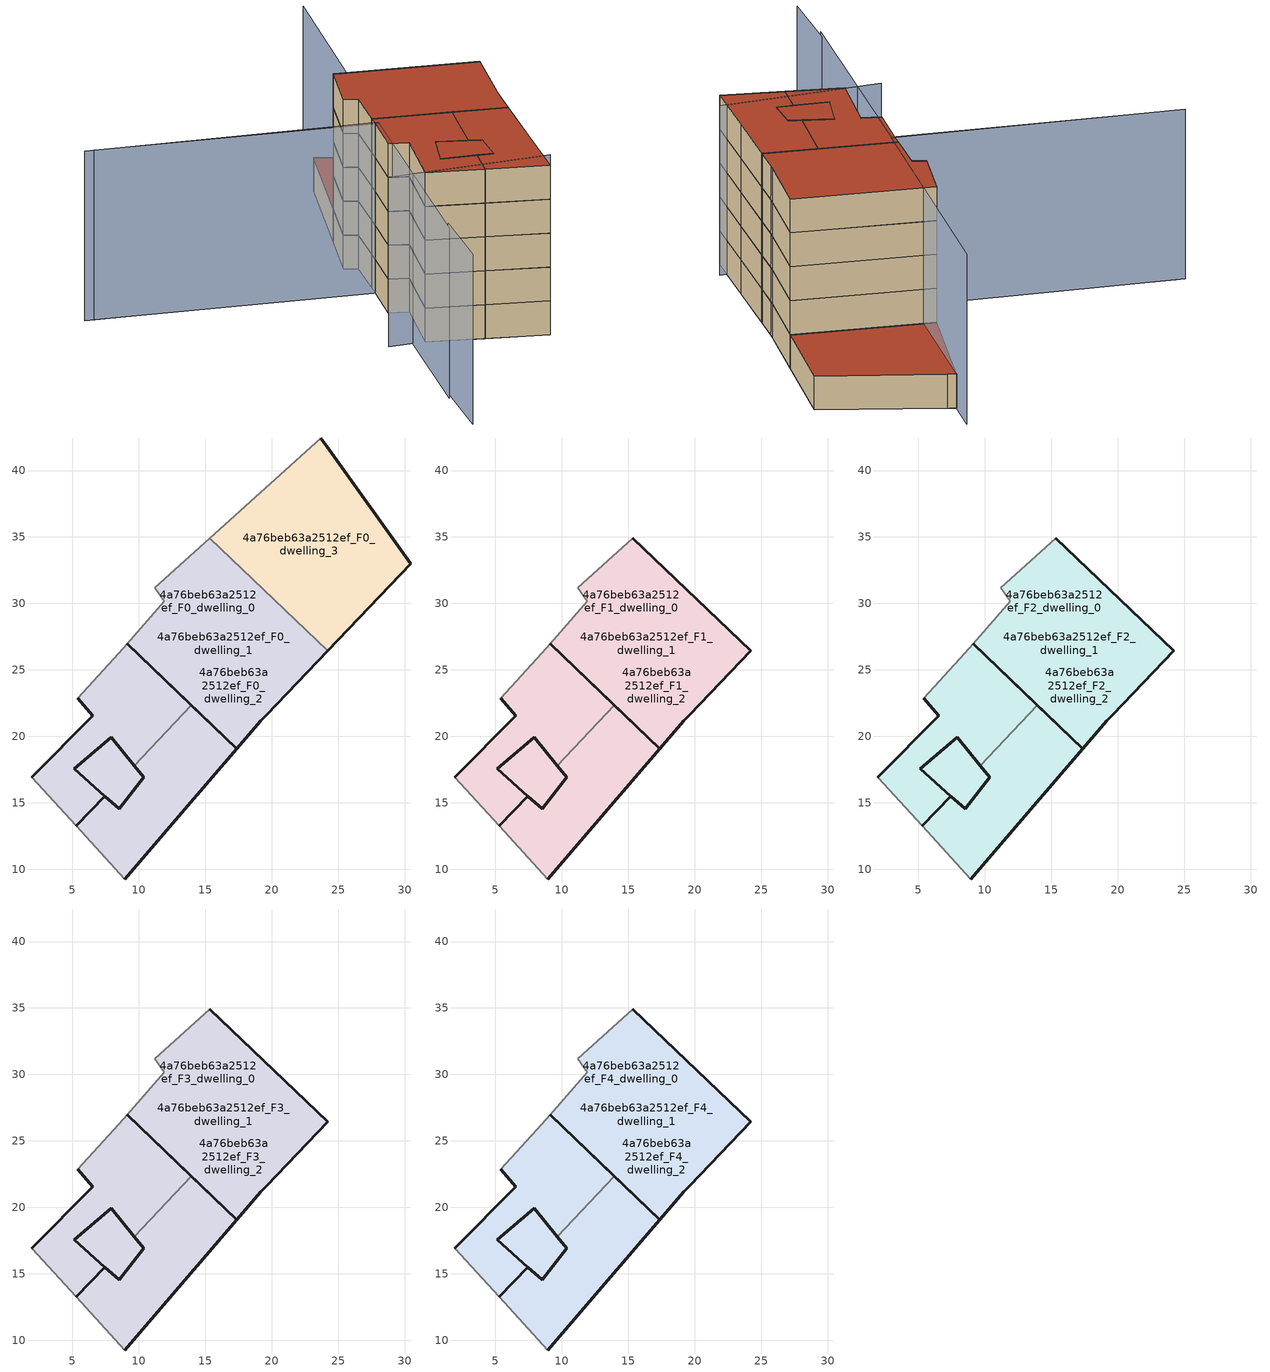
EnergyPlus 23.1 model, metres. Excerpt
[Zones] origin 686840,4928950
4a76beb63a2512ef_F0_dwelling_0
 floor ground (EU_floor_Construction): 19.62,21.62 24.21,26.42 15.34,34.9 11.22,31.17 11.92,30.16 9.12,26.96 13.97,22.33 17.38,19.07 19.19,21.17 z0; 9.65,17.8 13.97,22.33 9.12,26.96 8.51,26.26 5.41,22.87 6.55,21.54 1.96,16.91 5.3,13.26 7.45,15.51 5.14,17.57 7.93,19.92 z0
 wall outside (EU_wall_Construction): 9.12,26.96 13.97,22.33 / 9.65,17.8 7.93,19.92 5.14,17.57 7.45,15.51 5.3,13.26 / 1.96,16.91 6.55,21.54 5.41,22.87 z0:3
 wall adiabatic (EU_wall_Construction): 5.41,22.87 8.51,26.26 9.12,26.96 / 5.3,13.26 1.96,16.91 z0:3
 wall to 4a76beb63a2512ef_F0_dwelling_1 (EU_wall_Construction): 13.97,22.33 9.65,17.8 z0:3
4a76beb63a2512ef_F0_dwelling_1
 floor ground (EU_floor_Construction): 19.62,21.62 24.21,26.42 15.34,34.9 11.22,31.17 11.92,30.16 9.12,26.96 13.97,22.33 17.38,19.07 19.19,21.17 z0; 13.25,14.26 17.38,19.07 13.97,22.33 9.65,17.8 10.37,16.91 8.53,14.54 7.45,15.51 5.3,13.26 8.96,9.27 z0
 wall outside (EU_wall_Construction): 13.97,22.33 17.38,19.07 13.25,14.26 8.96,9.27 / 5.3,13.26 7.45,15.51 8.53,14.54 10.37,16.91 9.65,17.8 z0:3
 wall adiabatic (EU_wall_Construction): 8.96,9.27 5.3,13.26 z0:3
4a76beb63a2512ef_F0_dwelling_2
 floor ground (EU_floor_Construction): 19.62,21.62 24.21,26.42 15.34,34.9 11.22,31.17 11.92,30.16 9.12,26.96 13.97,22.33 17.38,19.07 19.19,21.17 z0; 9.65,17.8 13.97,22.33 9.12,26.96 8.51,26.26 5.41,22.87 6.55,21.54 1.96,16.91 5.3,13.26 7.45,15.51 5.14,17.57 7.93,19.92 z0; 8.53,14.54 10.37,16.91 9.65,17.8 7.93,19.92 5.14,17.57 7.45,15.51 z0; 13.25,14.26 17.38,19.07 13.97,22.33 9.65,17.8 10.37,16.91 8.53,14.54 7.45,15.51 5.3,13.26 8.96,9.27 z0
 wall outside (EU_wall_Construction): 24.21,26.42 19.62,21.62 19.19,21.17 17.38,19.07 9.12,26.96 z0:3
 wall adiabatic (EU_wall_Construction): 9.12,26.96 11.92,30.16 11.22,31.17 15.34,34.9 z0:3
 wall to 4a76beb63a2512ef_F0_dwelling_3 (EU_wall_Construction): 15.34,34.9 24.21,26.42 z0:3
4a76beb63a2512ef_F0_dwelling_3
 floor ground (EU_floor_Construction): 24.21,26.42 30.46,32.97 24.13,41.82 23.68,42.45 15.34,34.9 z0
 wall outside (EU_wall_Construction): 23.68,42.45 24.13,41.82 30.46,32.97 24.21,26.42 z0:3
 wall adiabatic (EU_wall_Construction): 15.34,34.9 23.68,42.45 z0:3
 roof outside (EU_roof_Construction): 24.13,41.82 30.46,32.97 24.21,26.42 15.34,34.9 23.68,42.45 z3
4a76beb63a2512ef_F1_dwelling_0
 floor outside (EU_floor_Construction): 9.65,17.8 13.97,22.33 9.12,26.96 8.51,26.26 5.41,22.87 6.55,21.54 1.96,16.91 5.3,13.26 7.45,15.51 5.14,17.57 7.93,19.92 z3; 19.62,21.62 24.21,26.42 15.34,34.9 11.22,31.17 11.92,30.16 9.12,26.96 13.97,22.33 17.38,19.07 19.19,21.17 z3
 wall outside (EU_wall_Construction): 9.12,26.96 13.97,22.33 / 9.65,17.8 7.93,19.92 5.14,17.57 7.45,15.51 5.3,13.26 / 1.96,16.91 6.55,21.54 5.41,22.87 z3:6
 wall adiabatic (EU_wall_Construction): 5.41,22.87 8.51,26.26 9.12,26.96 / 5.3,13.26 1.96,16.91 z3:6
 wall to 4a76beb63a2512ef_F1_dwelling_1 (EU_wall_Construction): 13.97,22.33 9.65,17.8 z3:6
4a76beb63a2512ef_F1_dwelling_1
 floor to 4a76beb63a2512ef_F0_dwelling_1 (EU_floor_Construction): 13.25,14.26 17.38,19.07 13.97,22.33 9.65,17.8 10.37,16.91 8.53,14.54 7.45,15.51 5.3,13.26 8.96,9.27 z3; 19.62,21.62 24.21,26.42 15.34,34.9 11.22,31.17 11.92,30.16 9.12,26.96 13.97,22.33 17.38,19.07 19.19,21.17 z3
 wall outside (EU_wall_Construction): 13.97,22.33 17.38,19.07 13.25,14.26 8.96,9.27 / 5.3,13.26 7.45,15.51 8.53,14.54 10.37,16.91 9.65,17.8 z3:6
 wall adiabatic (EU_wall_Construction): 8.96,9.27 5.3,13.26 z3:6
4a76beb63a2512ef_F1_dwelling_2
 floor outside (EU_floor_Construction): 13.25,14.26 17.38,19.07 13.97,22.33 9.65,17.8 10.37,16.91 8.53,14.54 7.45,15.51 5.3,13.26 8.96,9.27 z3
 floor to 4a76beb63a2512ef_F0_dwelling_2 (EU_floor_Construction): 19.62,21.62 24.21,26.42 15.34,34.9 11.22,31.17 11.92,30.16 9.12,26.96 13.97,22.33 17.38,19.07 19.19,21.17 z3; 8.53,14.54 10.37,16.91 9.65,17.8 7.93,19.92 5.14,17.57 7.45,15.51 z3; 9.65,17.8 13.97,22.33 9.12,26.96 8.51,26.26 5.41,22.87 6.55,21.54 1.96,16.91 5.3,13.26 7.45,15.51 5.14,17.57 7.93,19.92 z3
 wall outside (EU_wall_Construction): 15.34,34.9 24.21,26.42 19.62,21.62 19.19,21.17 17.38,19.07 9.12,26.96 z3:6
 wall adiabatic (EU_wall_Construction): 9.12,26.96 11.92,30.16 11.22,31.17 15.34,34.9 z3:6
4a76beb63a2512ef_F2_dwelling_0
 floor outside (EU_floor_Construction): 9.65,17.8 13.97,22.33 9.12,26.96 8.51,26.26 5.41,22.87 6.55,21.54 1.96,16.91 5.3,13.26 7.45,15.51 5.14,17.57 7.93,19.92 z6; 19.62,21.62 24.21,26.42 15.34,34.9 11.22,31.17 11.92,30.16 9.12,26.96 13.97,22.33 17.38,19.07 19.19,21.17 z6
 wall outside (EU_wall_Construction): 9.12,26.96 13.97,22.33 / 9.65,17.8 7.93,19.92 5.14,17.57 7.45,15.51 5.3,13.26 / 1.96,16.91 6.55,21.54 5.41,22.87 z6:9
 wall adiabatic (EU_wall_Construction): 5.41,22.87 8.51,26.26 9.12,26.96 / 5.3,13.26 1.96,16.91 z6:9
 wall to 4a76beb63a2512ef_F2_dwelling_1 (EU_wall_Construction): 13.97,22.33 9.65,17.8 z6:9
4a76beb63a2512ef_F2_dwelling_1
 floor to 4a76beb63a2512ef_F1_dwelling_1 (EU_floor_Construction): 13.25,14.26 17.38,19.07 13.97,22.33 9.65,17.8 10.37,16.91 8.53,14.54 7.45,15.51 5.3,13.26 8.96,9.27 z6; 19.62,21.62 24.21,26.42 15.34,34.9 11.22,31.17 11.92,30.16 9.12,26.96 13.97,22.33 17.38,19.07 19.19,21.17 z6
 wall outside (EU_wall_Construction): 13.97,22.33 17.38,19.07 13.25,14.26 8.96,9.27 / 5.3,13.26 7.45,15.51 8.53,14.54 10.37,16.91 9.65,17.8 z6:9
 wall adiabatic (EU_wall_Construction): 8.96,9.27 5.3,13.26 z6:9
4a76beb63a2512ef_F2_dwelling_2
 floor outside (EU_floor_Construction): 13.25,14.26 17.38,19.07 13.97,22.33 9.65,17.8 10.37,16.91 8.53,14.54 7.45,15.51 5.3,13.26 8.96,9.27 z6
 floor to 4a76beb63a2512ef_F1_dwelling_2 (EU_floor_Construction): 19.62,21.62 24.21,26.42 15.34,34.9 11.22,31.17 11.92,30.16 9.12,26.96 13.97,22.33 17.38,19.07 19.19,21.17 z6; 8.53,14.54 10.37,16.91 9.65,17.8 7.93,19.92 5.14,17.57 7.45,15.51 z6; 9.65,17.8 13.97,22.33 9.12,26.96 8.51,26.26 5.41,22.87 6.55,21.54 1.96,16.91 5.3,13.26 7.45,15.51 5.14,17.57 7.93,19.92 z6
 wall outside (EU_wall_Construction): 15.34,34.9 24.21,26.42 19.62,21.62 19.19,21.17 17.38,19.07 9.12,26.96 z6:9
 wall adiabatic (EU_wall_Construction): 9.12,26.96 11.92,30.16 11.22,31.17 15.34,34.9 z6:9
4a76beb63a2512ef_F3_dwelling_0
 floor outside (EU_floor_Construction): 9.65,17.8 13.97,22.33 9.12,26.96 8.51,26.26 5.41,22.87 6.55,21.54 1.96,16.91 5.3,13.26 7.45,15.51 5.14,17.57 7.93,19.92 z9; 19.62,21.62 24.21,26.42 15.34,34.9 11.22,31.17 11.92,30.16 9.12,26.96 13.97,22.33 17.38,19.07 19.19,21.17 z9
 wall outside (EU_wall_Construction): 9.12,26.96 13.97,22.33 / 9.65,17.8 7.93,19.92 5.14,17.57 7.45,15.51 5.3,13.26 / 1.96,16.91 6.55,21.54 5.41,22.87 z9:12
 wall adiabatic (EU_wall_Construction): 5.41,22.87 8.51,26.26 9.12,26.96 / 5.3,13.26 1.96,16.91 z9:12
 wall to 4a76beb63a2512ef_F3_dwelling_1 (EU_wall_Construction): 13.97,22.33 9.65,17.8 z9:12
4a76beb63a2512ef_F3_dwelling_1
 floor to 4a76beb63a2512ef_F2_dwelling_1 (EU_floor_Construction): 13.25,14.26 17.38,19.07 13.97,22.33 9.65,17.8 10.37,16.91 8.53,14.54 7.45,15.51 5.3,13.26 8.96,9.27 z9; 19.62,21.62 24.21,26.42 15.34,34.9 11.22,31.17 11.92,30.16 9.12,26.96 13.97,22.33 17.38,19.07 19.19,21.17 z9
 wall outside (EU_wall_Construction): 13.97,22.33 17.38,19.07 13.25,14.26 8.96,9.27 / 5.3,13.26 7.45,15.51 8.53,14.54 10.37,16.91 9.65,17.8 z9:12
 wall adiabatic (EU_wall_Construction): 8.96,9.27 5.3,13.26 z9:12
4a76beb63a2512ef_F3_dwelling_2
 floor outside (EU_floor_Construction): 13.25,14.26 17.38,19.07 13.97,22.33 9.65,17.8 10.37,16.91 8.53,14.54 7.45,15.51 5.3,13.26 8.96,9.27 z9
 floor to 4a76beb63a2512ef_F2_dwelling_2 (EU_floor_Construction): 19.62,21.62 24.21,26.42 15.34,34.9 11.22,31.17 11.92,30.16 9.12,26.96 13.97,22.33 17.38,19.07 19.19,21.17 z9; 8.53,14.54 10.37,16.91 9.65,17.8 7.93,19.92 5.14,17.57 7.45,15.51 z9; 9.65,17.8 13.97,22.33 9.12,26.96 8.51,26.26 5.41,22.87 6.55,21.54 1.96,16.91 5.3,13.26 7.45,15.51 5.14,17.57 7.93,19.92 z9
 wall outside (EU_wall_Construction): 15.34,34.9 24.21,26.42 19.62,21.62 19.19,21.17 17.38,19.07 9.12,26.96 z9:12
 wall adiabatic (EU_wall_Construction): 9.12,26.96 11.92,30.16 11.22,31.17 15.34,34.9 z9:12
4a76beb63a2512ef_F4_dwelling_0
 floor outside (EU_floor_Construction): 9.65,17.8 13.97,22.33 9.12,26.96 8.51,26.26 5.41,22.87 6.55,21.54 1.96,16.91 5.3,13.26 7.45,15.51 5.14,17.57 7.93,19.92 z12; 19.62,21.62 24.21,26.42 15.34,34.9 11.22,31.17 11.92,30.16 9.12,26.96 13.97,22.33 17.38,19.07 19.19,21.17 z12
 wall outside (EU_wall_Construction): 9.12,26.96 13.97,22.33 / 9.65,17.8 7.93,19.92 5.14,17.57 7.45,15.51 5.3,13.26 / 1.96,16.91 6.55,21.54 5.41,22.87 z12:15
 wall adiabatic (EU_wall_Construction): 5.41,22.87 8.51,26.26 9.12,26.96 / 5.3,13.26 1.96,16.91 z12:15
 wall to 4a76beb63a2512ef_F4_dwelling_1 (EU_wall_Construction): 13.97,22.33 9.65,17.8 z12:15
 roof outside (EU_roof_Construction): 13.97,22.33 9.65,17.8 7.93,19.92 5.14,17.57 7.45,15.51 5.3,13.26 1.96,16.91 6.55,21.54 5.41,22.87 8.51,26.26 9.12,26.96 z15; 24.21,26.42 19.62,21.62 19.19,21.17 17.38,19.07 13.97,22.33 9.12,26.96 11.92,30.16 11.22,31.17 15.34,34.9 z15
4a76beb63a2512ef_F4_dwelling_1
 floor to 4a76beb63a2512ef_F3_dwelling_1 (EU_floor_Construction): 13.25,14.26 17.38,19.07 13.97,22.33 9.65,17.8 10.37,16.91 8.53,14.54 7.45,15.51 5.3,13.26 8.96,9.27 z12; 19.62,21.62 24.21,26.42 15.34,34.9 11.22,31.17 11.92,30.16 9.12,26.96 13.97,22.33 17.38,19.07 19.19,21.17 z12
 wall outside (EU_wall_Construction): 13.97,22.33 17.38,19.07 13.25,14.26 8.96,9.27 / 5.3,13.26 7.45,15.51 8.53,14.54 10.37,16.91 9.65,17.8 z12:15
 wall adiabatic (EU_wall_Construction): 8.96,9.27 5.3,13.26 z12:15
 roof outside (EU_roof_Construction): 17.38,19.07 13.25,14.26 8.96,9.27 5.3,13.26 7.45,15.51 8.53,14.54 10.37,16.91 9.65,17.8 13.97,22.33 z15; 24.21,26.42 19.62,21.62 19.19,21.17 17.38,19.07 13.97,22.33 9.12,26.96 11.92,30.16 11.22,31.17 15.34,34.9 z15
4a76beb63a2512ef_F4_dwelling_2
 floor outside (EU_floor_Construction): 13.25,14.26 17.38,19.07 13.97,22.33 9.65,17.8 10.37,16.91 8.53,14.54 7.45,15.51 5.3,13.26 8.96,9.27 z12
 floor to 4a76beb63a2512ef_F3_dwelling_2 (EU_floor_Construction): 19.62,21.62 24.21,26.42 15.34,34.9 11.22,31.17 11.92,30.16 9.12,26.96 13.97,22.33 17.38,19.07 19.19,21.17 z12; 8.53,14.54 10.37,16.91 9.65,17.8 7.93,19.92 5.14,17.57 7.45,15.51 z12; 9.65,17.8 13.97,22.33 9.12,26.96 8.51,26.26 5.41,22.87 6.55,21.54 1.96,16.91 5.3,13.26 7.45,15.51 5.14,17.57 7.93,19.92 z12
 wall outside (EU_wall_Construction): 15.34,34.9 24.21,26.42 19.62,21.62 19.19,21.17 17.38,19.07 9.12,26.96 z12:15
 wall adiabatic (EU_wall_Construction): 9.12,26.96 11.92,30.16 11.22,31.17 15.34,34.9 z12:15
 roof outside (EU_roof_Construction): 13.97,22.33 9.65,17.8 7.93,19.92 5.14,17.57 7.45,15.51 5.3,13.26 1.96,16.91 6.55,21.54 5.41,22.87 8.51,26.26 9.12,26.96 z15; 24.21,26.42 19.62,21.62 19.19,21.17 17.38,19.07 13.97,22.33 9.12,26.96 11.92,30.16 11.22,31.17 15.34,34.9 z15; 17.38,19.07 13.25,14.26 8.96,9.27 5.3,13.26 7.45,15.51 8.53,14.54 10.37,16.91 9.65,17.8 13.97,22.33 z15; 9.65,17.8 10.37,16.91 8.53,14.54 7.45,15.51 5.14,17.57 7.93,19.92 z15
shading: -0.51,18.84 10.82,10.56 / -6.01,9.3 -10.4,3.96 / -9.73,42.59 8.75,26.05 / 8.75,26.05 -6.85,8.64 / 26.01,45.01 8.67,25.9 / 8.67,25.9 -9.16,42.08 z0:15
[Building]
EU S2 Campaign: North Axis=0; Terrain=City; Solar Distribution=FullExterior
[Site:Location]
Bologna: Latitude=44.5; Longitude=11.25; Time Zone=1; Elevation=37
[SizingPeriod:WeatherFileDays]
AnnualSizingPeriod: Begin Month=1; Begin Day of Month=1; End Month=12; End Day of Month=31; Day of Week for Start Day=Monday; Use Weather File Daylight Saving Period=No; Use Weather File Rain and Snow Indicators=No
[MATERIAL]
EU_InternalMass_Material: Roughness=MediumRough; Thickness=0.1; Conductivity=1; Density=1800; Specific Heat=900; Thermal Absorptance=0.9; Solar Absorptance=0.7; Visible Absorptance=0.7
[MATERIAL:NOMASS] Roughness=MediumRough; Thermal Absorptance=0.9; Solar Absorptance=0.7; Visible Absorptance=0.7
Name | Thermal Resistance
EU_wall_NoMass | 0.905828
EU_roof_NoMass | 0.37593
EU_floor_NoMass | 0.67114
[CONSTRUCTION]
EU_wall_Construction: EU_wall_NoMass
EU_roof_Construction: EU_roof_NoMass
EU_floor_Construction: EU_floor_NoMass
EU_InternalMass_Construction: EU_InternalMass_Material
[ZONE] Type=1; Multiplier=1; Ceiling Height=autocalculate; Floor Area=autocalculate; Part of Total Floor Area=Yes
Name | Volume
4a76beb63a2512ef_F0_dwelling_0; 4a76beb63a2512ef_F1_dwelling_0; 4a76beb63a2512ef_F2_dwelling_0; 4a76beb63a2512ef_F3_dwelling_0; 4a76beb63a2512ef_F4_dwelling_0 | 542.636
4a76beb63a2512ef_F0_dwelling_1 | 542.627
4a76beb63a2512ef_F1_dwelling_1; 4a76beb63a2512ef_F2_dwelling_1; 4a76beb63a2512ef_F3_dwelling_1; 4a76beb63a2512ef_F4_dwelling_1 | 542.626
4a76beb63a2512ef_F0_dwelling_2; 4a76beb63a2512ef_F1_dwelling_2; 4a76beb63a2512ef_F2_dwelling_2; 4a76beb63a2512ef_F3_dwelling_2; 4a76beb63a2512ef_F4_dwelling_2 | 765.121
4a76beb63a2512ef_F0_dwelling_3 | 361.745
[INTERNALMASS] Construction=EU_InternalMass_Construction
Name | Zone or ZoneList | Surface Area
4a76beb63a2512ef_F0_dwelling_0_EU_InternalMass | 4a76beb63a2512ef_F0_dwelling_0 | 60.2953
4a76beb63a2512ef_F0_dwelling_1_EU_InternalMass | 4a76beb63a2512ef_F0_dwelling_1 | 60.2923
4a76beb63a2512ef_F0_dwelling_2_EU_InternalMass | 4a76beb63a2512ef_F0_dwelling_2 | 120.586
4a76beb63a2512ef_F0_dwelling_3_EU_InternalMass | 4a76beb63a2512ef_F0_dwelling_3 | 120.581
4a76beb63a2512ef_F1_dwelling_0_EU_InternalMass | 4a76beb63a2512ef_F1_dwelling_0 | 120.579
4a76beb63a2512ef_F1_dwelling_1_EU_InternalMass | 4a76beb63a2512ef_F1_dwelling_1 | 202.537
4a76beb63a2512ef_F1_dwelling_2_EU_InternalMass | 4a76beb63a2512ef_F1_dwelling_2 | 38.6293
4a76beb63a2512ef_F2_dwelling_0_EU_InternalMass | 4a76beb63a2512ef_F2_dwelling_0 | 120.579
4a76beb63a2512ef_F2_dwelling_1_EU_InternalMass | 4a76beb63a2512ef_F2_dwelling_1 | 202.537
4a76beb63a2512ef_F2_dwelling_2_EU_InternalMass | 4a76beb63a2512ef_F2_dwelling_2 | 38.6293
4a76beb63a2512ef_F3_dwelling_0_EU_InternalMass | 4a76beb63a2512ef_F3_dwelling_0 | 120.579
4a76beb63a2512ef_F3_dwelling_1_EU_InternalMass | 4a76beb63a2512ef_F3_dwelling_1 | 202.537
4a76beb63a2512ef_F3_dwelling_2_EU_InternalMass | 4a76beb63a2512ef_F3_dwelling_2 | 38.6293
4a76beb63a2512ef_F4_dwelling_0_EU_InternalMass | 4a76beb63a2512ef_F4_dwelling_0 | 120.579
4a76beb63a2512ef_F4_dwelling_1_EU_InternalMass | 4a76beb63a2512ef_F4_dwelling_1 | 202.537
4a76beb63a2512ef_F4_dwelling_2_EU_InternalMass | 4a76beb63a2512ef_F4_dwelling_2 | 38.6293
[OTHEREQUIPMENT] Fuel Type=Electricity; Design Level Calculation Method=Watts/Area; Power per Zone Floor Area=1; Fraction Latent=0; Fraction Radiant=0; Fraction Lost=0; Carbon Dioxide Generation Rate=0; EndUse Subcategory=EU_Step8_InternalGains
Name | Zone or ZoneList or Space or SpaceList | Schedule
EU_Step8_InternalGain_4a76beb63a2512ef_F0_dwelling_0_f000 | 4a76beb63a2512ef_F0_dwelling_0 | EU_Step8_GainSchedule_4a76beb63a2512ef_F0_dwelling_0_f000
EU_Step8_InternalGain_4a76beb63a2512ef_F0_dwelling_1_f000 | 4a76beb63a2512ef_F0_dwelling_1 | EU_Step8_GainSchedule_4a76beb63a2512ef_F0_dwelling_1_f000
EU_Step8_InternalGain_4a76beb63a2512ef_F0_dwelling_2_f000 | 4a76beb63a2512ef_F0_dwelling_2 | EU_Step8_GainSchedule_4a76beb63a2512ef_F0_dwelling_2_f000
EU_Step8_InternalGain_4a76beb63a2512ef_F0_dwelling_3_f000 | 4a76beb63a2512ef_F0_dwelling_3 | EU_Step8_GainSchedule_4a76beb63a2512ef_F0_dwelling_3_f000
EU_Step8_InternalGain_4a76beb63a2512ef_F1_dwelling_0_f000 | 4a76beb63a2512ef_F1_dwelling_0 | EU_Step8_GainSchedule_4a76beb63a2512ef_F1_dwelling_0_f000
EU_Step8_InternalGain_4a76beb63a2512ef_F1_dwelling_1_f000 | 4a76beb63a2512ef_F1_dwelling_1 | EU_Step8_GainSchedule_4a76beb63a2512ef_F1_dwelling_1_f000
EU_Step8_InternalGain_4a76beb63a2512ef_F1_dwelling_2_f000 | 4a76beb63a2512ef_F1_dwelling_2 | EU_Step8_GainSchedule_4a76beb63a2512ef_F1_dwelling_2_f000
EU_Step8_InternalGain_4a76beb63a2512ef_F2_dwelling_0_f000 | 4a76beb63a2512ef_F2_dwelling_0 | EU_Step8_GainSchedule_4a76beb63a2512ef_F2_dwelling_0_f000
EU_Step8_InternalGain_4a76beb63a2512ef_F2_dwelling_1_f000 | 4a76beb63a2512ef_F2_dwelling_1 | EU_Step8_GainSchedule_4a76beb63a2512ef_F2_dwelling_1_f000
EU_Step8_InternalGain_4a76beb63a2512ef_F2_dwelling_2_f000 | 4a76beb63a2512ef_F2_dwelling_2 | EU_Step8_GainSchedule_4a76beb63a2512ef_F2_dwelling_2_f000
EU_Step8_InternalGain_4a76beb63a2512ef_F3_dwelling_0_f000 | 4a76beb63a2512ef_F3_dwelling_0 | EU_Step8_GainSchedule_4a76beb63a2512ef_F3_dwelling_0_f000
EU_Step8_InternalGain_4a76beb63a2512ef_F3_dwelling_1_f000 | 4a76beb63a2512ef_F3_dwelling_1 | EU_Step8_GainSchedule_4a76beb63a2512ef_F3_dwelling_1_f000
EU_Step8_InternalGain_4a76beb63a2512ef_F3_dwelling_2_f000 | 4a76beb63a2512ef_F3_dwelling_2 | EU_Step8_GainSchedule_4a76beb63a2512ef_F3_dwelling_2_f000
EU_Step8_InternalGain_4a76beb63a2512ef_F4_dwelling_0_f000 | 4a76beb63a2512ef_F4_dwelling_0 | EU_Step8_GainSchedule_4a76beb63a2512ef_F4_dwelling_0_f000
EU_Step8_InternalGain_4a76beb63a2512ef_F4_dwelling_1_f000 | 4a76beb63a2512ef_F4_dwelling_1 | EU_Step8_GainSchedule_4a76beb63a2512ef_F4_dwelling_1_f000
EU_Step8_InternalGain_4a76beb63a2512ef_F4_dwelling_2_f000 | 4a76beb63a2512ef_F4_dwelling_2 | EU_Step8_GainSchedule_4a76beb63a2512ef_F4_dwelling_2_f000
[ZONEVENTILATION:DESIGNFLOWRATE] Schedule=EU_AlwaysOn; Design Flow Rate Calculation Method=AirChanges/Hour; Air Changes per Hour=0.73129; Ventilation Type=Natural; Fan Pressure Rise=0; Fan Total Efficiency=1; Constant Term Coefficient=1; Temperature Term Coefficient=0; Velocity Term Coefficient=0; Velocity Squared Term Coefficient=0; Minimum Indoor Temperature=-100; Maximum Indoor Temperature=100; Delta Temperature=-100; Minimum Outdoor Temperature=-100; Maximum Outdoor Temperature=100; Maximum Wind Speed=40
Name | Zone or ZoneList or Space or SpaceList
EU_ConstantAir_4a76beb63a2512ef_F0_dwelling_0 | 4a76beb63a2512ef_F0_dwelling_0
EU_ConstantAir_4a76beb63a2512ef_F0_dwelling_1 | 4a76beb63a2512ef_F0_dwelling_1
EU_ConstantAir_4a76beb63a2512ef_F0_dwelling_2 | 4a76beb63a2512ef_F0_dwelling_2
EU_ConstantAir_4a76beb63a2512ef_F0_dwelling_3 | 4a76beb63a2512ef_F0_dwelling_3
EU_ConstantAir_4a76beb63a2512ef_F1_dwelling_0 | 4a76beb63a2512ef_F1_dwelling_0
EU_ConstantAir_4a76beb63a2512ef_F1_dwelling_1 | 4a76beb63a2512ef_F1_dwelling_1
EU_ConstantAir_4a76beb63a2512ef_F1_dwelling_2 | 4a76beb63a2512ef_F1_dwelling_2
EU_ConstantAir_4a76beb63a2512ef_F2_dwelling_0 | 4a76beb63a2512ef_F2_dwelling_0
EU_ConstantAir_4a76beb63a2512ef_F2_dwelling_1 | 4a76beb63a2512ef_F2_dwelling_1
EU_ConstantAir_4a76beb63a2512ef_F2_dwelling_2 | 4a76beb63a2512ef_F2_dwelling_2
EU_ConstantAir_4a76beb63a2512ef_F3_dwelling_0 | 4a76beb63a2512ef_F3_dwelling_0
EU_ConstantAir_4a76beb63a2512ef_F3_dwelling_1 | 4a76beb63a2512ef_F3_dwelling_1
EU_ConstantAir_4a76beb63a2512ef_F3_dwelling_2 | 4a76beb63a2512ef_F3_dwelling_2
EU_ConstantAir_4a76beb63a2512ef_F4_dwelling_0 | 4a76beb63a2512ef_F4_dwelling_0
EU_ConstantAir_4a76beb63a2512ef_F4_dwelling_1 | 4a76beb63a2512ef_F4_dwelling_1
EU_ConstantAir_4a76beb63a2512ef_F4_dwelling_2 | 4a76beb63a2512ef_F4_dwelling_2
[HVACTEMPLATE:THERMOSTAT] Constant Heating Setpoint=20; Constant Cooling Setpoint=50
EU_HeatOnly_4a76beb63a2512ef_F0_dwelling_0; EU_HeatOnly_4a76beb63a2512ef_F0_dwelling_1; EU_HeatOnly_4a76beb63a2512ef_F0_dwelling_2; EU_HeatOnly_4a76beb63a2512ef_F0_dwelling_3; EU_HeatOnly_4a76beb63a2512ef_F1_dwelling_0; EU_HeatOnly_4a76beb63a2512ef_F1_dwelling_1; EU_HeatOnly_4a76beb63a2512ef_F1_dwelling_2; EU_HeatOnly_4a76beb63a2512ef_F2_dwelling_0; EU_HeatOnly_4a76beb63a2512ef_F2_dwelling_1; EU_HeatOnly_4a76beb63a2512ef_F2_dwelling_2; EU_HeatOnly_4a76beb63a2512ef_F3_dwelling_0; EU_HeatOnly_4a76beb63a2512ef_F3_dwelling_1; EU_HeatOnly_4a76beb63a2512ef_F3_dwelling_2; EU_HeatOnly_4a76beb63a2512ef_F4_dwelling_0; EU_HeatOnly_4a76beb63a2512ef_F4_dwelling_1; EU_HeatOnly_4a76beb63a2512ef_F4_dwelling_2
[HVACTEMPLATE:ZONE:IDEALLOADSAIRSYSTEM] System Availability Schedule=EU_AlwaysOn; Maximum Heating Supply Air Temperature=50; Minimum Cooling Supply Air Temperature=13; Maximum Heating Supply Air Humidity Ratio=0.0156; Minimum Cooling Supply Air Humidity Ratio=0.0077; Heating Limit=NoLimit; Cooling Limit=NoLimit; Heating Availability Schedule=EU_AlwaysOn; Cooling Availability Schedule=EU_CoolingOff; Dehumidification Control Type=ConstantSensibleHeatRatio; Cooling Sensible Heat Ratio=0.7; Dehumidification Setpoint=60; Humidification Control Type=None; Humidification Setpoint=30; Outdoor Air Method=None; Outdoor Air Flow Rate per Person=0.00944; Outdoor Air Flow Rate per Zone Floor Area=0; Outdoor Air Flow Rate per Zone=0; Demand Controlled Ventilation Type=None; Outdoor Air Economizer Type=NoEconomizer; Heat Recovery Type=None; Sensible Heat Recovery Effectiveness=0.7; Latent Heat Recovery Effectiveness=0.65
Name | Template Thermostat
4a76beb63a2512ef_F0_dwelling_0 | EU_HeatOnly_4a76beb63a2512ef_F0_dwelling_0
4a76beb63a2512ef_F0_dwelling_1 | EU_HeatOnly_4a76beb63a2512ef_F0_dwelling_1
4a76beb63a2512ef_F0_dwelling_2 | EU_HeatOnly_4a76beb63a2512ef_F0_dwelling_2
4a76beb63a2512ef_F0_dwelling_3 | EU_HeatOnly_4a76beb63a2512ef_F0_dwelling_3
4a76beb63a2512ef_F1_dwelling_0 | EU_HeatOnly_4a76beb63a2512ef_F1_dwelling_0
4a76beb63a2512ef_F1_dwelling_1 | EU_HeatOnly_4a76beb63a2512ef_F1_dwelling_1
4a76beb63a2512ef_F1_dwelling_2 | EU_HeatOnly_4a76beb63a2512ef_F1_dwelling_2
4a76beb63a2512ef_F2_dwelling_0 | EU_HeatOnly_4a76beb63a2512ef_F2_dwelling_0
4a76beb63a2512ef_F2_dwelling_1 | EU_HeatOnly_4a76beb63a2512ef_F2_dwelling_1
4a76beb63a2512ef_F2_dwelling_2 | EU_HeatOnly_4a76beb63a2512ef_F2_dwelling_2
4a76beb63a2512ef_F3_dwelling_0 | EU_HeatOnly_4a76beb63a2512ef_F3_dwelling_0
4a76beb63a2512ef_F3_dwelling_1 | EU_HeatOnly_4a76beb63a2512ef_F3_dwelling_1
4a76beb63a2512ef_F3_dwelling_2 | EU_HeatOnly_4a76beb63a2512ef_F3_dwelling_2
4a76beb63a2512ef_F4_dwelling_0 | EU_HeatOnly_4a76beb63a2512ef_F4_dwelling_0
4a76beb63a2512ef_F4_dwelling_1 | EU_HeatOnly_4a76beb63a2512ef_F4_dwelling_1
4a76beb63a2512ef_F4_dwelling_2 | EU_HeatOnly_4a76beb63a2512ef_F4_dwelling_2
[SIZING:ZONE] Zone Cooling Design Supply Air Temperature Input Method=SupplyAirTemperature; Zone Cooling Design Supply Air Temperature=13; Zone Heating Design Supply Air Temperature Input Method=SupplyAirTemperature; Zone Heating Design Supply Air Temperature=50; Zone Cooling Design Supply Air Humidity Ratio=0.008; Zone Heating Design Supply Air Humidity Ratio=0.008; Cooling Design Air Flow Method=DesignDay; Cooling Design Air Flow Rate=0; Cooling Minimum Air Flow per Zone Floor Area=0.000762; Cooling Minimum Air Flow=0; Cooling Minimum Air Flow Fraction=0.2; Heating Design Air Flow Method=DesignDay; Heating Design Air Flow Rate=0; Heating Maximum Air Flow per Zone Floor Area=0.002032; Heating Maximum Air Flow=0.141576; Heating Maximum Air Flow Fraction=0.3; Account for Dedicated Outdoor Air System=No; Dedicated Outdoor Air System Control Strategy=NeutralSupplyAir; Dedicated Outdoor Air Low Setpoint Temperature for Design=autosize; Dedicated Outdoor Air High Setpoint Temperature for Design=autosize; Zone Load Sizing Method=Sensible Load Only No Latent Load; Zone Latent Cooling Design Supply Air Humidity Ratio Input Method=HumidityRatioDifference; Zone Cooling Design Supply Air Humidity Ratio Difference=0.005; Zone Latent Heating Design Supply Air Humidity Ratio Input Method=HumidityRatioDifference; Zone Humidification Design Supply Air Humidity Ratio Difference=0.005
4a76beb63a2512ef_F0_dwelling_0; 4a76beb63a2512ef_F0_dwelling_1; 4a76beb63a2512ef_F0_dwelling_2; 4a76beb63a2512ef_F0_dwelling_3; 4a76beb63a2512ef_F1_dwelling_0; 4a76beb63a2512ef_F1_dwelling_1; 4a76beb63a2512ef_F1_dwelling_2; 4a76beb63a2512ef_F2_dwelling_0; 4a76beb63a2512ef_F2_dwelling_1; 4a76beb63a2512ef_F2_dwelling_2; 4a76beb63a2512ef_F3_dwelling_0; 4a76beb63a2512ef_F3_dwelling_1; 4a76beb63a2512ef_F3_dwelling_2; 4a76beb63a2512ef_F4_dwelling_0; 4a76beb63a2512ef_F4_dwelling_1; 4a76beb63a2512ef_F4_dwelling_2
[SCHEDULE:CONSTANT]
Name | Hourly Value
EU_AlwaysOn | 1
EU_CoolingOff | 0
[SCHEDULE:FILE] Column Number=1; Rows to Skip at Top=0; Number of Hours of Data=8760; Column Separator=Comma; Interpolate to Timestep=No; Minutes per Item=60; Adjust Schedule for Daylight Savings=Yes
Name | File
EU_Step8_GainSchedule_4a76beb63a2512ef_F0_dwelling_0_f000 | ../../schedules/4a76beb63a2512ef/4a76beb63a2512ef_F0_dwelling_0_f000_gain.csv
EU_Step8_GainSchedule_4a76beb63a2512ef_F0_dwelling_1_f000 | ../../schedules/4a76beb63a2512ef/4a76beb63a2512ef_F0_dwelling_1_f000_gain.csv
EU_Step8_GainSchedule_4a76beb63a2512ef_F0_dwelling_2_f000 | ../../schedules/4a76beb63a2512ef/4a76beb63a2512ef_F0_dwelling_2_f000_gain.csv
EU_Step8_GainSchedule_4a76beb63a2512ef_F0_dwelling_3_f000 | ../../schedules/4a76beb63a2512ef/4a76beb63a2512ef_F0_dwelling_3_f000_gain.csv
EU_Step8_GainSchedule_4a76beb63a2512ef_F1_dwelling_0_f000 | ../../schedules/4a76beb63a2512ef/4a76beb63a2512ef_F1_dwelling_0_f000_gain.csv
EU_Step8_GainSchedule_4a76beb63a2512ef_F1_dwelling_1_f000 | ../../schedules/4a76beb63a2512ef/4a76beb63a2512ef_F1_dwelling_1_f000_gain.csv
EU_Step8_GainSchedule_4a76beb63a2512ef_F1_dwelling_2_f000 | ../../schedules/4a76beb63a2512ef/4a76beb63a2512ef_F1_dwelling_2_f000_gain.csv
EU_Step8_GainSchedule_4a76beb63a2512ef_F2_dwelling_0_f000 | ../../schedules/4a76beb63a2512ef/4a76beb63a2512ef_F2_dwelling_0_f000_gain.csv
EU_Step8_GainSchedule_4a76beb63a2512ef_F2_dwelling_1_f000 | ../../schedules/4a76beb63a2512ef/4a76beb63a2512ef_F2_dwelling_1_f000_gain.csv
EU_Step8_GainSchedule_4a76beb63a2512ef_F2_dwelling_2_f000 | ../../schedules/4a76beb63a2512ef/4a76beb63a2512ef_F2_dwelling_2_f000_gain.csv
EU_Step8_GainSchedule_4a76beb63a2512ef_F3_dwelling_0_f000 | ../../schedules/4a76beb63a2512ef/4a76beb63a2512ef_F3_dwelling_0_f000_gain.csv
EU_Step8_GainSchedule_4a76beb63a2512ef_F3_dwelling_1_f000 | ../../schedules/4a76beb63a2512ef/4a76beb63a2512ef_F3_dwelling_1_f000_gain.csv
EU_Step8_GainSchedule_4a76beb63a2512ef_F3_dwelling_2_f000 | ../../schedules/4a76beb63a2512ef/4a76beb63a2512ef_F3_dwelling_2_f000_gain.csv
EU_Step8_GainSchedule_4a76beb63a2512ef_F4_dwelling_0_f000 | ../../schedules/4a76beb63a2512ef/4a76beb63a2512ef_F4_dwelling_0_f000_gain.csv
EU_Step8_GainSchedule_4a76beb63a2512ef_F4_dwelling_1_f000 | ../../schedules/4a76beb63a2512ef/4a76beb63a2512ef_F4_dwelling_1_f000_gain.csv
EU_Step8_GainSchedule_4a76beb63a2512ef_F4_dwelling_2_f000 | ../../schedules/4a76beb63a2512ef/4a76beb63a2512ef_F4_dwelling_2_f000_gain.csv
